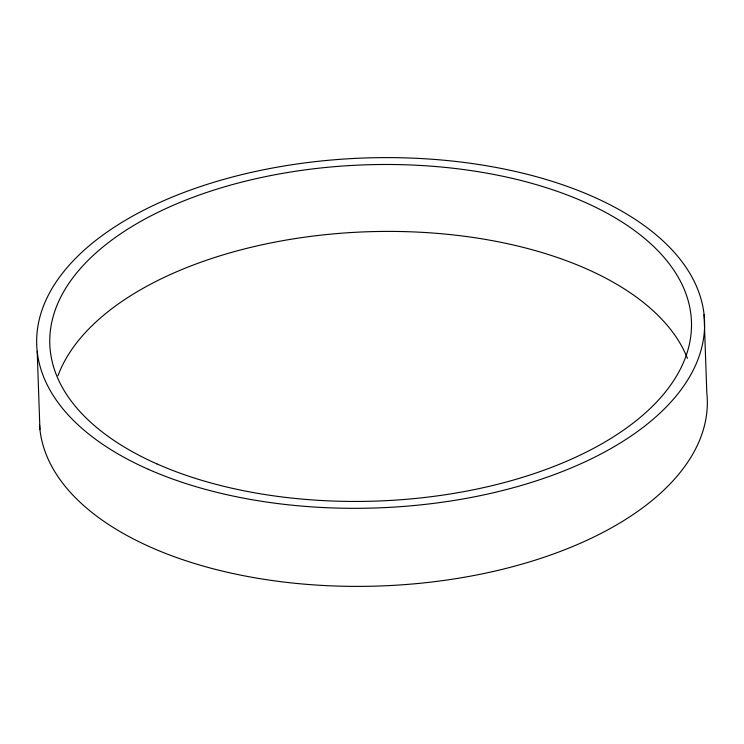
<?xml version="1.0" encoding="UTF-8"?>
<svg xmlns="http://www.w3.org/2000/svg" width="744" height="744" viewBox="0 0 744 744"><rect width="100%" height="100%" fill="white"/><g stroke="black" fill="none" stroke-linecap="round" stroke-linejoin="round"><path stroke-width="1.12" d="M704.075 314.591L706.8 392.665A334.121 175.073 -2 0 1 387.959 585.649A334.121 175.073 -2 0 1 39.544 424.871M37.2 351.335L39.925 429.409M57.986 375.776A321.017 168.209 -2 0 1 371.535 231.635A321.017 168.209 -2 0 1 687.409 358.366M156.965 463.921A321.017 168.209 -2 0 0 684.787 359.287A321.017 168.209 -2 0 0 270.156 175.686A321.017 168.209 -2 0 0 156.965 463.921M148.242 469.269A334.121 175.073 -2 0 0 697.612 360.356A334.121 175.073 -2 0 0 266.054 169.269A334.121 175.073 -2 0 0 148.242 469.269"/></g></svg>
